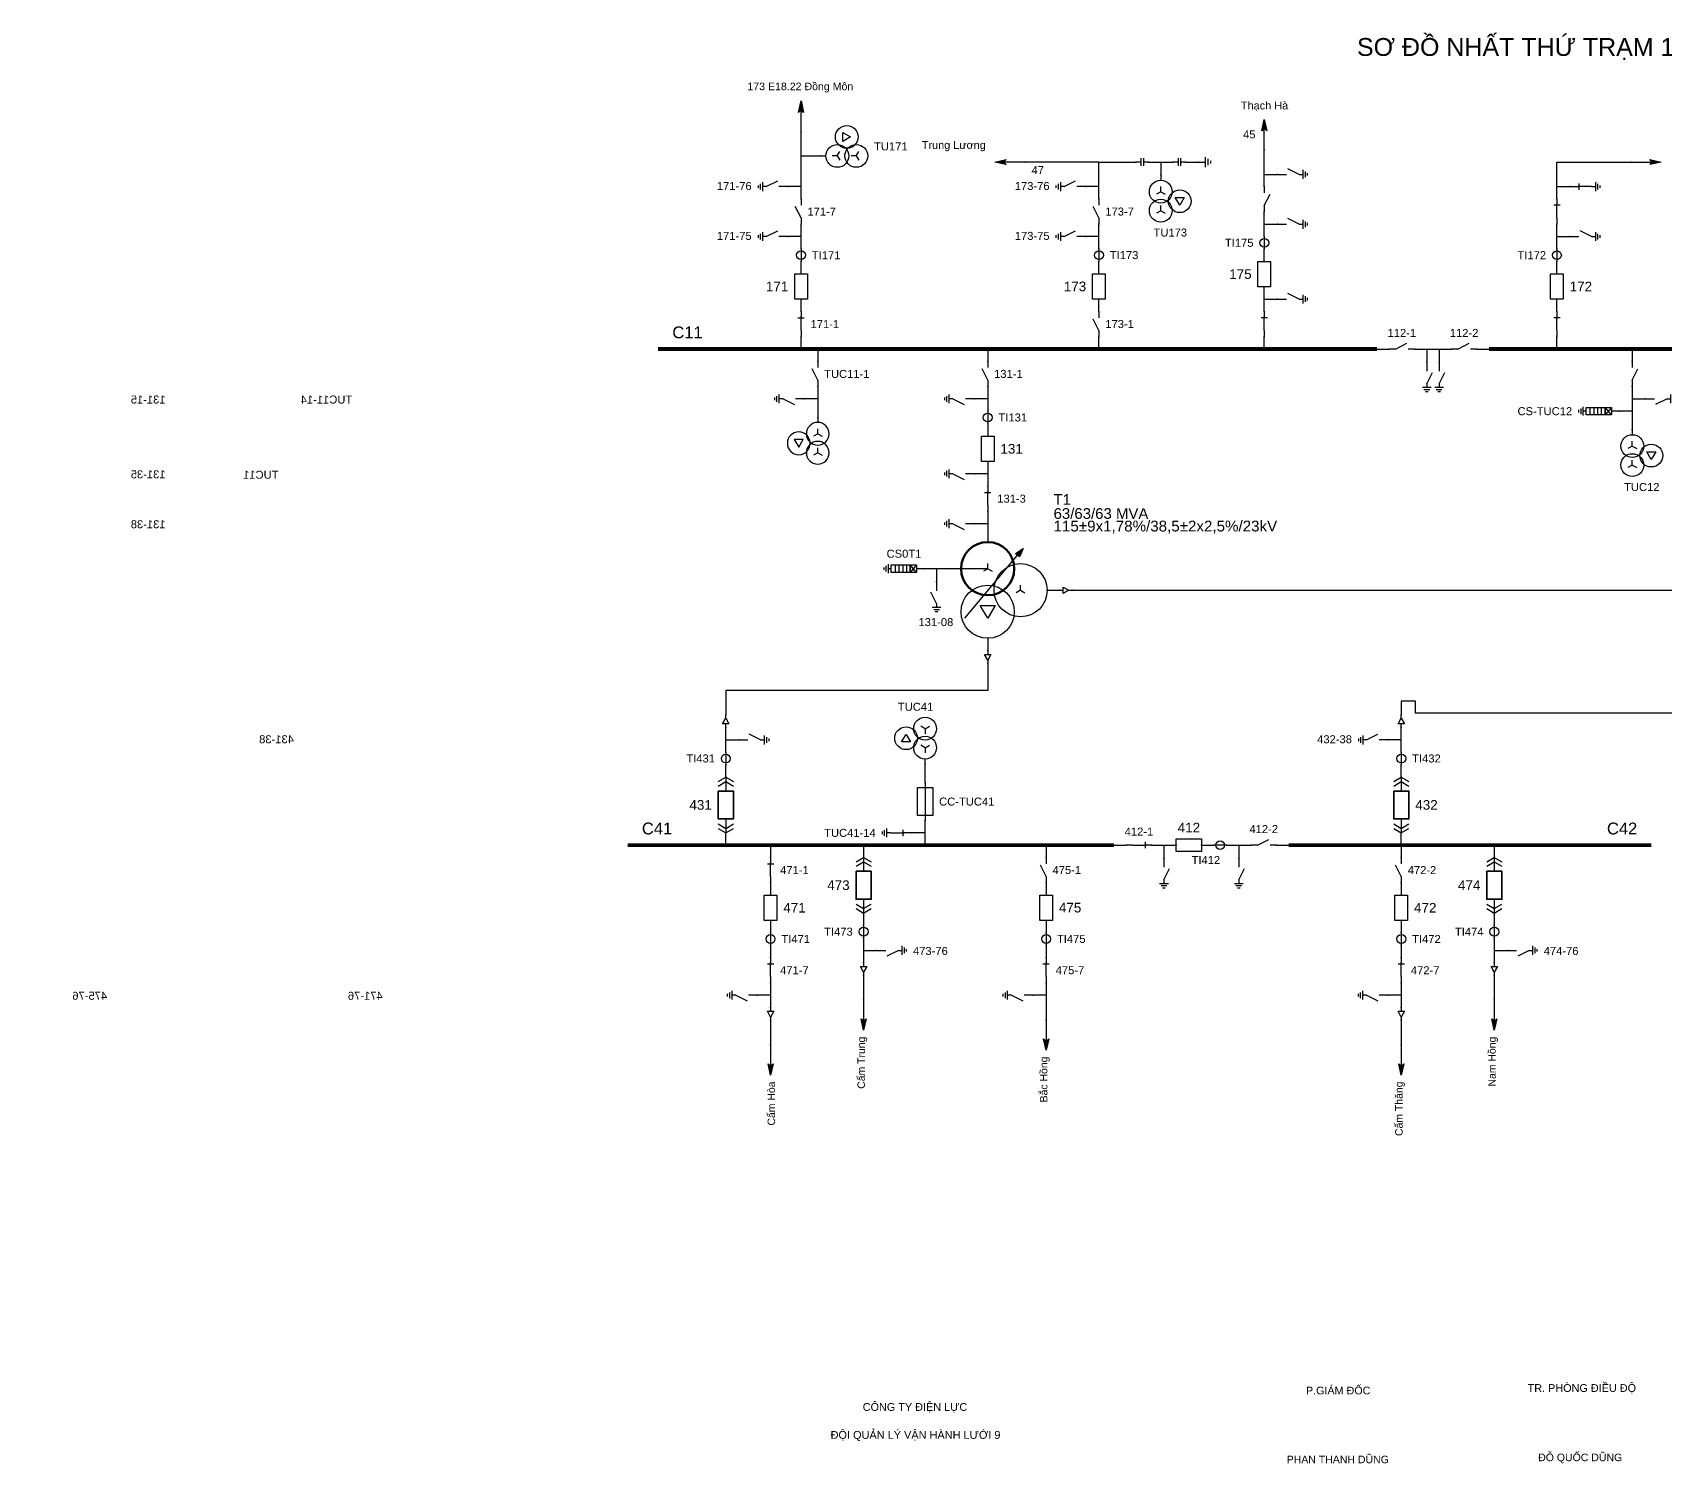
# Model space of a CAD drawing. Header units: millimetres. Extents: x -382 to 411, y 7 to 290.
# Drawn here: x -99.1 to 223.3, y 7.3 to 289.9 of the extents above; entities that cross this region are included whole.
import ezdxf

# ---------------------------------------------------------------- set-up
doc = ezdxf.new("R2010")
doc.units = ezdxf.units.MM
for name, color, linetype, lineweight in [('BUSBAR_110KV', 1, 'Continuous', 50), ('BUSBAR_22KV', 5, 'Continuous', 50), ('GROUND', 3, 'Continuous', 25), ('HV_110KV', 1, 'Continuous', 25), ('MV_22KV', 5, 'Continuous', 25), ('MV_35KV', 30, 'Continuous', 25)]:
    doc.layers.add(name, color=color, linetype=linetype, lineweight=lineweight)
doc.layers.add('SYM_PORTS', color=8, linetype='Continuous', plot=False)
doc.layers.add('TEXT', color=7, linetype='Continuous')
doc.styles.add('SLD_TEXT', font='arial.ttf')

# ---------------------------------------------------------------- blocks, each defined once
blk = doc.blocks.new('SYM_DISCONNECTOR_CLOSED')
at = {"lineweight": 25}
for points in [[(-0.625, 1.25), (0.625, 1.25)], [(0, 2.5), (0, 1.25)], [(0, -1.25), (0, 1.5)], [(0, -1.25), (0, -2.5)]]:
    blk.add_lwpolyline(points, dxfattribs=at)
at = {"layer": 'SYM_PORTS'}
for p in [(0, 2.5), (0, -2.5)]:
    blk.add_point(p, dxfattribs=at)
blk.add_attdef('DEVICE_CODE', (1.625, -0.5), '', height=2)
blk = doc.blocks.new('SYM_CIRCUIT_BREAKER')
at = {"lineweight": 25}
blk.add_lwpolyline([(-1.25, 2.5), (1.25, 2.5), (1.25, -2.5), (-1.25, -2.5)], close=True, dxfattribs=at)
at = {"layer": 'SYM_PORTS'}
for p in [(0, 2.5), (0, -2.5)]:
    blk.add_point(p, dxfattribs=at)
blk.add_attdef('DEVICE_CODE', (2.25, -0.5), '', height=2)
at = {"flags": 1}
blk.add_attdef('RATING', (2.25, -3.5), '', height=2, dxfattribs=at)
blk = doc.blocks.new('SYM_CURRENT_TRANSFORMER')
at = {"lineweight": 25}
blk.add_lwpolyline([(0, 1.25), (0, -1.25)], dxfattribs=at)
blk.add_circle((0, 0), 0.875, dxfattribs=at)
at = {"layer": 'SYM_PORTS'}
for p in [(0, 1.25), (0, -1.25)]:
    blk.add_point(p, dxfattribs=at)
blk.add_attdef('DEVICE_CODE', (1.875, -1.75), '', height=2)
at = {"flags": 1}
blk.add_attdef('RATIO', (1.875, -4.75), '', height=2, dxfattribs=at)
blk = doc.blocks.new('SYM_EARTHING_SWITCH_OPEN')
at = {"lineweight": 25}
for points in [[(0, -1.25), (-1.125, 1)], [(0, 3), (0, 1.25)], [(-0.875, -2), (0.875, -2)], [(-0.5625, -2.4375), (0.5625, -2.4375)], [(-0.25, -2.875), (0.25, -2.875)], [(0, -1.25), (0, -2)]]:
    blk.add_lwpolyline(points, dxfattribs=at)
at = {"layer": 'SYM_PORTS'}
blk.add_point((0, 3), dxfattribs=at)
blk.add_attdef('DEVICE_CODE', (1.875, 0), '', height=2)
blk = doc.blocks.new('SYM_DISCONNECTOR_OPEN')
at = {"lineweight": 25}
for points in [[(0, -1.25), (-1.125, 1)], [(0, 2.5), (0, 1.25)], [(0, -1.25), (0, -2.5)]]:
    blk.add_lwpolyline(points, dxfattribs=at)
at = {"layer": 'SYM_PORTS'}
for p in [(0, 2.5), (0, -2.5)]:
    blk.add_point(p, dxfattribs=at)
blk.add_attdef('DEVICE_CODE', (1, -0.5), '', height=2)
blk = doc.blocks.new('SYM_VOLTAGE_TRANSFORMER')
at = {"lineweight": 25}
for points in [[(0, 4.625), (0, 3.625)], [(0, 1.375), (-0.8625, 0.875)], [(0, 1.375), (0, 2.375)], [(0, 1.375), (0.8625, 0.875)], [(0, -2.375), (-0.8625, -2.875)], [(0, -2.375), (0, -1.375)], [(0, -2.375), (0.8625, -2.875)]]:
    blk.add_lwpolyline(points, dxfattribs=at)
blk.add_lwpolyline([(2.875, 0.25), (4.625, 0.25), (3.75, -1.25)], close=True, dxfattribs=at)
for centre in [(0, 1.375), (3.75, -0.5), (0, -2.375)]:
    blk.add_circle(centre, 2.25, dxfattribs=at)
at = {"layer": 'SYM_PORTS'}
blk.add_point((0, 4.625), dxfattribs=at)
blk.add_attdef('DEVICE_CODE', (7, 1.625), '', height=2)
at = {"flags": 1}
blk.add_attdef('RATIO', (7, -1.375), '', height=2, dxfattribs=at)
blk = doc.blocks.new('SYM_LINE_FEEDER_ARROW')
blk.add_hatch(color=7).paths.add_polyline_path([(0, -3), (-0.5, -0.75), (0, -1.25), (0.5, -0.75)])
at = {"lineweight": 25}
blk.add_lwpolyline([(0, 3), (0, -1.25)], dxfattribs=at)
blk.add_lwpolyline([(0, -3), (-0.5, -0.75), (0, -1.25), (0.5, -0.75)], close=True, dxfattribs=at)
at = {"layer": 'SYM_PORTS'}
blk.add_point((0, 3), dxfattribs=at)
blk.add_attdef('LINE_NAME', (1.5, 0), '', height=2)
blk = doc.blocks.new('SYM_COUPLING_CAPACITOR')
at = {"lineweight": 25}
for points in [[(-0.75, 0.25), (0.75, 0.25)], [(0, 1.25), (0, 0.25)], [(-0.75, -0.25), (0.75, -0.25)], [(0, -0.25), (0, -1.25)]]:
    blk.add_lwpolyline(points, dxfattribs=at)
at = {"layer": 'SYM_PORTS'}
for p in [(0, 1.25), (0, -1.25)]:
    blk.add_point(p, dxfattribs=at)
blk.add_attdef('DEVICE_CODE', (1.75, -1.75), '', height=2)
blk = doc.blocks.new('SYM_GROUND_SYMBOL')
at = {"lineweight": 25}
for points in [[(0, 1.25), (0, -0.25)], [(-1, -0.25), (1, -0.25)], [(-0.625, -0.75), (0.625, -0.75)], [(-0.25, -1.25), (0.25, -1.25)]]:
    blk.add_lwpolyline(points, dxfattribs=at)
at = {"layer": 'SYM_PORTS'}
blk.add_point((0, 1.25), dxfattribs=at)
blk = doc.blocks.new('SYM_TRANSFORMER_3W')
blk.add_hatch(color=7).paths.add_polyline_path([(3.75, 8.25), (3.0125, 6.575), (2.2375, 7.225)])
at = {"lineweight": 25}
for points in [[(-7.75, -5.5), (3.0125, 7.35)], [(-3.25, 4.25), (-8.5, 4.25)], [(-3.25, 4.25), (-4.1125, 3.75)], [(-3.25, 4.25), (-3.25, 5.25)], [(-3.25, 4.25), (-2.3875, 3.75)], [(3.25, 0), (2.3875, -0.5)], [(3.25, 0), (3.25, 1)], [(3.25, 0), (4.1125, -0.5)]]:
    blk.add_lwpolyline(points, dxfattribs=at)
for points in [[(3.75, 8.25), (3.0125, 6.575), (2.2375, 7.225)], [(-4.75, -3), (-1.75, -3), (-3.25, -5.5)]]:
    blk.add_lwpolyline(points, close=True, dxfattribs=at)
at = {"lineweight": 50}
blk.add_circle((-3.25, 4.25), 5.25, dxfattribs=at)
at = {"lineweight": 25}
for centre in [(3.25, 0), (-3.25, -4.25)]:
    blk.add_circle(centre, 5.25, dxfattribs=at)
at = {"layer": 'SYM_PORTS'}
for p in [(-3.25, 9.5), (-8.5, 4.25), (8.5, 0), (-3.25, -9.5)]:
    blk.add_point(p, dxfattribs=at)
blk.add_attdef('DEVICE_CODE', (9.5, 6.5), '', height=2)
at = {"flags": 1}
for tag, p in [('POWER', (9.5, 3.5)), ('VOLTAGE_RATIO', (9.5, 0.5))]:
    blk.add_attdef(tag, p, '', height=2, dxfattribs=at)
blk = doc.blocks.new('SYM_CABLE_TERMINATION')
at = {"lineweight": 25}
blk.add_lwpolyline([(-0.625, 0.5), (0.625, 0.5), (0, -0.625)], close=True, dxfattribs=at)
for points in [[(0, 1.25), (0, 0.5)], [(0, -0.625), (0, -1.25)]]:
    blk.add_lwpolyline(points, dxfattribs=at)
at = {"layer": 'SYM_PORTS'}
for p in [(0, 1.25), (0, -1.25)]:
    blk.add_point(p, dxfattribs=at)
blk = doc.blocks.new('SYM_SURGE_ARRESTER')
at = {"lineweight": 25}
for points in [[(0, 4), (0, 2.5)], [(-0.75, 2.5), (0.75, 1.25)], [(0.75, 2.5), (-0.75, 1.25)], [(-0.75, 0.5), (0.75, 0.5)], [(-0.875, -3.125), (0.875, -3.125)], [(-0.75, -0.25), (0.75, -0.25)], [(-0.75, -1), (0.75, -1)], [(-0.75, -1.75), (0.75, -1.75)], [(0, -2.5), (0, -3.125)], [(-0.5625, -3.5625), (0.5625, -3.5625)], [(-0.25, -4), (0.25, -4)]]:
    blk.add_lwpolyline(points, dxfattribs=at)
for points in [[(-0.75, 2.5), (0.75, 2.5), (0.75, 1.25), (-0.75, 1.25)], [(-0.75, 1.25), (0.75, 1.25), (0.75, -2.5), (-0.75, -2.5)]]:
    blk.add_lwpolyline(points, close=True, dxfattribs=at)
at = {"layer": 'SYM_PORTS'}
blk.add_point((0, 4), dxfattribs=at)
blk.add_attdef('DEVICE_CODE', (1.875, 1), '', height=2)
blk = doc.blocks.new('SYM_EARTHING_SWITCH_CLOSED')
at = {"lineweight": 25}
for points in [[(-0.625, 1.25), (0.625, 1.25)], [(0, 3), (0, 1.25)], [(0, -1.25), (0, 1.5)], [(-0.875, -2), (0.875, -2)], [(-0.5625, -2.4375), (0.5625, -2.4375)], [(-0.25, -2.875), (0.25, -2.875)], [(0, -1.25), (0, -2)]]:
    blk.add_lwpolyline(points, dxfattribs=at)
at = {"layer": 'SYM_PORTS'}
blk.add_point((0, 3), dxfattribs=at)
blk.add_attdef('DEVICE_CODE', (1.875, 0), '', height=2)
blk = doc.blocks.new('SYM_DRAWOUT_BREAKER')
at = {"lineweight": 25}
for points in [[(-1.5, 4.625), (0, 5.5), (1.5, 4.625)], [(-1.5, 3.75), (0, 4.625), (1.5, 3.75)], [(0, 5.5), (0, 2.75)], [(0, -2.75), (0, -5.5)], [(-1.5, -3.75), (0, -4.625), (1.5, -3.75)], [(-1.5, -4.625), (0, -5.5), (1.5, -4.625)]]:
    blk.add_lwpolyline(points, dxfattribs=at)
at = {"lineweight": 35}
blk.add_lwpolyline([(-1.5, 2.75), (1.5, 2.75), (1.5, -2.75), (-1.5, -2.75)], close=True, dxfattribs=at)
at = {"layer": 'SYM_PORTS'}
for p in [(0, 5.5), (0, -5.5)]:
    blk.add_point(p, dxfattribs=at)
blk.add_attdef('DEVICE_CODE', (2.5, 2.5), '', height=2)
at = {"flags": 1}
blk.add_attdef('RATING', (2.5, -0.5), '', height=2, dxfattribs=at)
blk = doc.blocks.new('SYM_FUSE_DISCONNECTOR')
at = {"lineweight": 25}
blk.add_lwpolyline([(0, 3.75), (0, -3.75)], dxfattribs=at)
blk.add_lwpolyline([(-1.5, 2.75), (1.5, 2.75), (1.5, -2.75), (-1.5, -2.75)], close=True, dxfattribs=at)
at = {"layer": 'SYM_PORTS'}
for p in [(0, 3.75), (0, -3.75)]:
    blk.add_point(p, dxfattribs=at)
blk.add_attdef('DEVICE_CODE', (2.5, 0.75), '', height=2)
at = {"flags": 1}
blk.add_attdef('RATING', (2.5, -2.25), '', height=2, dxfattribs=at)

msp = doc.modelspace()

# ---------------------------------------------------------------- linework, layer by layer
at = {"layer": 'BUSBAR_110KV', "const_width": 0.779}
for points in [[(24.41, 227.42), (166.38, 227.42)], [(188.52, 227.42), (347.19, 227.42)]]:
    msp.add_lwpolyline(points, dxfattribs=at)
at = {"layer": 'BUSBAR_22KV', "const_width": 0.779}
for points in [[(18.39, 129.42), (114.44, 129.42)], [(148.95, 129.42), (220.6, 129.42)]]:
    msp.add_lwpolyline(points, dxfattribs=at)
at = {"layer": 'GROUND'}
msp.add_lwpolyline([(128.61, 264.35), (131.04, 264.35)], dxfattribs=at)
at = {"layer": 'HV_110KV'}
for points in [[(52.63, 265.57), (52.63, 270.42)], [(52.63, 259.5), (52.63, 265.57)], [(52.63, 265.57), (56.54, 265.57)], [(144.13, 261.92), (144.13, 266.78)], [(111.47, 264.35), (96.9, 264.35)], [(111.47, 259.5), (111.47, 264.35)], [(111.47, 264.35), (118.76, 264.35)], [(121.26, 264.35), (123.68, 264.35)], [(123.68, 264.35), (123.68, 261.74)], [(123.68, 264.35), (126.11, 264.35)], [(144.13, 259.5), (144.13, 261.92)], [(144.13, 261.92), (146.75, 261.92)], [(201.92, 259.5), (201.92, 264.35), (216.49, 264.35)], [(52.63, 259.5), (50.02, 259.5)], [(52.63, 257.07), (52.63, 259.5)], [(111.47, 259.5), (108.86, 259.5)], [(111.47, 257.07), (111.47, 259.5)], [(201.92, 257.07), (201.92, 259.5)], [(201.92, 259.5), (204.53, 259.5)], [(52.63, 249.64), (52.63, 252.07)], [(111.47, 249.64), (111.47, 252.07)], [(144.13, 252.07), (144.13, 254.5)], [(144.13, 249.64), (144.13, 252.07)], [(144.13, 252.07), (146.75, 252.07)], [(201.92, 249.64), (201.92, 252.07)], [(52.63, 249.64), (50.02, 249.64)], [(52.63, 247.21), (52.63, 249.64)], [(111.47, 249.64), (108.86, 249.64)], [(111.47, 247.21), (111.47, 249.64)], [(201.92, 247.21), (201.92, 249.64)], [(201.92, 249.64), (204.53, 249.64)], [(144.13, 244.71), (144.13, 247.14)], [(52.63, 242.28), (52.63, 244.71)], [(111.47, 242.28), (111.47, 244.71)], [(201.92, 242.28), (201.92, 244.71)], [(144.13, 237.28), (144.13, 239.71)], [(52.63, 234.85), (52.63, 237.28)], [(111.47, 234.85), (111.47, 237.28)], [(144.13, 234.85), (144.13, 237.28)], [(144.13, 237.28), (146.75, 237.28)], [(201.92, 234.85), (201.92, 237.28)], [(52.63, 227.42), (52.63, 229.85)], [(111.47, 227.42), (111.47, 229.85)], [(144.13, 227.42), (144.13, 229.85)], [(201.92, 227.42), (201.92, 229.85)], [(55.93, 227.42), (55.93, 225)], [(89.5, 227.42), (89.5, 225)], [(166.38, 227.42), (168.8, 227.42)], [(173.8, 227.42), (176.23, 227.42)], [(176.23, 227.42), (176.23, 224.81)], [(176.23, 227.42), (178.66, 227.42)], [(178.66, 227.42), (178.66, 224.81)], [(178.66, 227.42), (181.09, 227.42)], [(186.09, 227.42), (188.52, 227.42)], [(216.81, 227.42), (216.81, 225)], [(55.93, 220), (55.93, 217.57)], [(89.5, 220), (89.5, 217.57)], [(216.81, 220), (216.81, 217.57)], [(55.93, 217.57), (53.32, 217.57)], [(55.93, 217.57), (55.93, 213.92)], [(89.5, 217.57), (86.88, 217.57)], [(89.5, 217.57), (89.5, 215.14)], [(216.81, 217.57), (219.42, 217.57)], [(216.81, 217.57), (216.81, 215.14)], [(216.81, 215.14), (214.19, 215.14)], [(216.81, 215.14), (216.81, 211.5)], [(89.5, 212.64), (89.5, 210.21)], [(89.5, 205.21), (89.5, 202.78)], [(89.5, 202.78), (86.88, 202.78)], [(89.5, 202.78), (89.5, 200.35)], [(89.5, 195.35), (89.5, 192.92)], [(89.5, 192.92), (86.88, 192.92)], [(89.5, 192.92), (89.5, 189.28)], [(79.39, 184.03), (76.96, 184.03)], [(84.25, 184.03), (79.39, 184.03)], [(79.39, 184.03), (79.39, 181.42)]]:
    msp.add_lwpolyline(points, dxfattribs=at)
at = {"layer": 'MV_22KV'}
for points in [[(89.5, 170.28), (89.5, 167.85)], [(89.5, 165.35), (89.5, 162.65), (89.5, 159.96), (37.77, 159.96), (37.77, 155.14)], [(260.08, 159.28), (260.08, 156.58), (260.08, 155.46), (174, 155.46), (174, 157.84), (171.19, 157.84), (171.19, 155.14)], [(37.77, 150.21), (37.77, 152.64)], [(171.19, 150.21), (171.19, 152.64)], [(37.77, 147.78), (37.77, 150.21)], [(37.77, 150.21), (40.38, 150.21)], [(171.19, 150.21), (168.58, 150.21)], [(171.19, 147.78), (171.19, 150.21)], [(37.77, 142.85), (37.77, 145.28)], [(77.13, 141.78), (77.13, 145.42)], [(171.19, 142.85), (171.19, 145.28)], [(77.13, 131.85), (77.13, 134.28)], [(37.77, 129.42), (37.77, 131.85)], [(46.61, 129.42), (46.61, 127)], [(64.99, 129.42), (64.99, 127)], [(77.13, 131.85), (74.52, 131.85)], [(77.13, 129.42), (77.13, 131.85)], [(101.04, 129.42), (101.04, 127)], [(114.44, 129.42), (116.87, 129.42)], [(121.87, 129.42), (124.3, 129.42)], [(124.3, 129.42), (124.3, 126.81)], [(124.3, 129.42), (126.73, 129.42)], [(131.73, 129.42), (134.16, 129.42)], [(136.66, 129.42), (139.09, 129.42)], [(139.09, 129.42), (139.09, 126.81)], [(139.09, 129.42), (141.52, 129.42)], [(146.52, 129.42), (148.95, 129.42)], [(171.19, 129.42), (171.19, 131.85)], [(171.19, 129.42), (171.19, 127)], [(189.56, 129.42), (189.56, 127)], [(46.61, 122), (46.61, 119.57)], [(101.04, 122), (101.04, 119.57)], [(171.19, 122), (171.19, 119.57)], [(46.61, 114.57), (46.61, 112.14)], [(64.99, 116), (64.99, 113.57)], [(101.04, 114.57), (101.04, 112.14)], [(171.19, 114.57), (171.19, 112.14)], [(189.56, 116), (189.56, 113.57)], [(46.61, 109.64), (46.61, 107.21)], [(64.99, 111.07), (64.99, 108.64)], [(101.04, 109.64), (101.04, 107.21)], [(171.19, 109.64), (171.19, 107.21)], [(189.56, 111.07), (189.56, 108.64)], [(64.99, 108.64), (67.6, 108.64)], [(64.99, 108.64), (64.99, 106.21)], [(189.56, 108.64), (192.17, 108.64)], [(189.56, 108.64), (189.56, 106.21)], [(64.99, 103.71), (64.99, 98.85)], [(189.56, 103.71), (189.56, 98.85)], [(46.61, 102.21), (46.61, 99.78)], [(101.04, 102.21), (101.04, 99.78)], [(171.19, 102.21), (171.19, 99.78)], [(46.61, 99.78), (44, 99.78)], [(46.61, 99.78), (46.61, 97.35)], [(101.04, 99.78), (98.43, 99.78)], [(101.04, 99.78), (101.04, 94.92)], [(171.19, 99.78), (168.58, 99.78)], [(171.19, 99.78), (171.19, 97.35)], [(46.61, 94.85), (46.61, 90)], [(171.19, 94.85), (171.19, 90)]]:
    msp.add_lwpolyline(points, dxfattribs=at)
at = {"layer": 'MV_35KV'}
for points in [[(106.17, 179.78), (108.87, 179.78), (237, 179.78), (237, 156.96), (322.5, 156.96), (322.5, 209.59), (329.45, 209.59), (332.15, 209.59)], [(101.25, 179.78), (103.67, 179.78)]]:
    msp.add_lwpolyline(points, dxfattribs=at)

# ---------------------------------------------------------------- block references
at = {"layer": 'GROUND'}
for name, p, rotation in [('SYM_COUPLING_CAPACITOR', (127.36, 264.35), 270), ('SYM_GROUND_SYMBOL', (132.29, 264.35), 90)]:
    msp.add_blockref(name, p, dxfattribs=dict(at, rotation=rotation))
at = {"layer": 'HV_110KV'}
for name, p, rotation in [('SYM_LINE_FEEDER_ARROW', (52.63, 273.42), 180), ('SYM_LINE_FEEDER_ARROW', (144.13, 269.78), 180), ('SYM_LINE_FEEDER_ARROW', (93.9, 264.35), 270), ('SYM_COUPLING_CAPACITOR', (120.01, 264.35), 270), ('SYM_LINE_FEEDER_ARROW', (219.49, 264.35), 90)]:
    msp.add_blockref(name, p, dxfattribs=dict(at, rotation=rotation))
ref = msp.add_blockref('SYM_VOLTAGE_TRANSFORMER', (61.17, 265.57), dxfattribs=dict(at, rotation=90))
ref.add_attrib('DEVICE_CODE', 'TU171', (67.06, 266.66), dxfattribs={"layer": 'TEXT', "height": 1.58, "style": 'SLD_TEXT'})
ref = msp.add_blockref('SYM_EARTHING_SWITCH_OPEN', (149.75, 261.92), dxfattribs=dict(at, xscale=-1, rotation=90))
ref.add_attrib('DEVICE_CODE', '175-76', (153.89, 261.27), dxfattribs={"layer": 'TEXT', "extrusion": (0, 0, -1), "height": 1.58, "style": 'SLD_TEXT'})
ref = msp.add_blockref('SYM_VOLTAGE_TRANSFORMER', (123.68, 257.12), dxfattribs=at)
ref.add_attrib('DEVICE_CODE', 'TU173', (122.25, 249.64), dxfattribs={"layer": 'TEXT', "height": 1.58, "style": 'SLD_TEXT'})
ref = msp.add_blockref('SYM_EARTHING_SWITCH_CLOSED', (207.53, 259.5), dxfattribs=dict(at, xscale=-1, rotation=90))
ref.add_attrib('DEVICE_CODE', '172-76', (211.67, 258.72), dxfattribs={"layer": 'TEXT', "extrusion": (0, 0, -1), "height": 1.58, "style": 'SLD_TEXT'})
ref = msp.add_blockref('SYM_DISCONNECTOR_OPEN', (144.13, 257), dxfattribs=dict(at, xscale=-1))
ref.add_attrib('DEVICE_CODE', '175-7', (137.23, 256.22), dxfattribs={"layer": 'TEXT', "extrusion": (0, 0, -1), "height": 1.58, "style": 'SLD_TEXT'})
ref = msp.add_blockref('SYM_EARTHING_SWITCH_OPEN', (47.02, 259.5), dxfattribs=dict(at, rotation=270))
ref.add_attrib('DEVICE_CODE', '171-76', (36.01, 258.84), dxfattribs={"layer": 'TEXT', "height": 1.58, "style": 'SLD_TEXT'})
ref = msp.add_blockref('SYM_EARTHING_SWITCH_OPEN', (105.86, 259.5), dxfattribs=dict(at, rotation=270))
ref.add_attrib('DEVICE_CODE', '173-76', (94.85, 258.84), dxfattribs={"layer": 'TEXT', "height": 1.58, "style": 'SLD_TEXT'})
ref = msp.add_blockref('SYM_DISCONNECTOR_CLOSED', (201.92, 254.57), dxfattribs=dict(at, xscale=-1))
ref.add_attrib('DEVICE_CODE', '172-7', (194.39, 253.77), dxfattribs={"layer": 'TEXT', "extrusion": (0, 0, -1), "height": 1.58, "style": 'SLD_TEXT'})
ref = msp.add_blockref('SYM_DISCONNECTOR_OPEN', (52.63, 254.57), dxfattribs=at)
ref.add_attrib('DEVICE_CODE', '171-7', (53.89, 253.77), dxfattribs={"layer": 'TEXT', "height": 1.58, "style": 'SLD_TEXT'})
ref = msp.add_blockref('SYM_DISCONNECTOR_OPEN', (111.47, 254.57), dxfattribs=at)
ref.add_attrib('DEVICE_CODE', '173-7', (112.73, 253.79), dxfattribs={"layer": 'TEXT', "height": 1.58, "style": 'SLD_TEXT'})
ref = msp.add_blockref('SYM_EARTHING_SWITCH_OPEN', (149.75, 252.07), dxfattribs=dict(at, xscale=-1, rotation=90))
ref.add_attrib('DEVICE_CODE', '175-75', (153.89, 251.41), dxfattribs={"layer": 'TEXT', "extrusion": (0, 0, -1), "height": 1.58, "style": 'SLD_TEXT'})
ref = msp.add_blockref('SYM_EARTHING_SWITCH_OPEN', (207.53, 249.64), dxfattribs=dict(at, xscale=-1, rotation=90))
ref.add_attrib('DEVICE_CODE', '172-75', (211.67, 248.98), dxfattribs={"layer": 'TEXT', "extrusion": (0, 0, -1), "height": 1.58, "style": 'SLD_TEXT'})
ref = msp.add_blockref('SYM_EARTHING_SWITCH_OPEN', (47.02, 249.64), dxfattribs=dict(at, rotation=270))
ref.add_attrib('DEVICE_CODE', '171-75', (36.01, 248.98), dxfattribs={"layer": 'TEXT', "height": 1.58, "style": 'SLD_TEXT'})
ref = msp.add_blockref('SYM_EARTHING_SWITCH_OPEN', (105.86, 249.64), dxfattribs=dict(at, rotation=270))
ref.add_attrib('DEVICE_CODE', '173-75', (94.85, 248.98), dxfattribs={"layer": 'TEXT', "height": 1.58, "style": 'SLD_TEXT'})
ref = msp.add_blockref('SYM_CURRENT_TRANSFORMER', (144.13, 248.39), dxfattribs=at)
ref.add_attrib('DEVICE_CODE', 'TI175', (136.35, 247.61), dxfattribs={"layer": 'TEXT', "height": 1.58, "style": 'SLD_TEXT'})
ref = msp.add_blockref('SYM_CURRENT_TRANSFORMER', (52.63, 245.96), dxfattribs=at)
ref.add_attrib('DEVICE_CODE', 'TI171', (54.77, 245.17), dxfattribs={"layer": 'TEXT', "height": 1.58, "style": 'SLD_TEXT'})
ref = msp.add_blockref('SYM_CURRENT_TRANSFORMER', (111.47, 245.96), dxfattribs=at)
ref.add_attrib('DEVICE_CODE', 'TI173', (113.61, 245.18), dxfattribs={"layer": 'TEXT', "height": 1.58, "style": 'SLD_TEXT'})
ref = msp.add_blockref('SYM_CURRENT_TRANSFORMER', (201.92, 245.96), dxfattribs=at)
ref.add_attrib('DEVICE_CODE', 'TI172', (194.14, 245.17), dxfattribs={"layer": 'TEXT', "height": 1.58, "style": 'SLD_TEXT'})
ref = msp.add_blockref('SYM_CIRCUIT_BREAKER', (52.63, 239.78), dxfattribs=at)
ref.add_attrib('DEVICE_CODE', '171', (45.69, 238.83), dxfattribs={"layer": 'TEXT', "height": 1.9, "style": 'SLD_TEXT'})
ref = msp.add_blockref('SYM_CIRCUIT_BREAKER', (111.47, 239.78), dxfattribs=at)
ref.add_attrib('DEVICE_CODE', '173', (104.53, 238.84), dxfattribs={"layer": 'TEXT', "height": 1.901, "style": 'SLD_TEXT'})
ref = msp.add_blockref('SYM_CIRCUIT_BREAKER', (144.13, 242.21), dxfattribs=at)
ref.add_attrib('DEVICE_CODE', '175', (137.2, 241.27), dxfattribs={"layer": 'TEXT', "height": 1.901, "style": 'SLD_TEXT'})
ref = msp.add_blockref('SYM_CIRCUIT_BREAKER', (201.92, 239.78), dxfattribs=at)
ref.add_attrib('DEVICE_CODE', '172', (204.44, 238.83), dxfattribs={"layer": 'TEXT', "height": 1.9, "style": 'SLD_TEXT'})
ref = msp.add_blockref('SYM_EARTHING_SWITCH_OPEN', (149.75, 237.28), dxfattribs=dict(at, xscale=-1, rotation=90))
ref.add_attrib('DEVICE_CODE', '175-15', (153.89, 236.63), dxfattribs={"layer": 'TEXT', "extrusion": (0, 0, -1), "height": 1.58, "style": 'SLD_TEXT'})
ref = msp.add_blockref('SYM_DISCONNECTOR_CLOSED', (201.92, 232.35), dxfattribs=dict(at, xscale=-1))
ref.add_attrib('DEVICE_CODE', '172-2', (194.39, 231.56), dxfattribs={"layer": 'TEXT', "extrusion": (0, 0, -1), "height": 1.58, "style": 'SLD_TEXT'})
ref = msp.add_blockref('SYM_DISCONNECTOR_CLOSED', (144.13, 232.35), dxfattribs=dict(at, xscale=-1))
ref.add_attrib('DEVICE_CODE', '175-1', (136.6, 231.57), dxfattribs={"layer": 'TEXT', "extrusion": (0, 0, -1), "height": 1.58, "style": 'SLD_TEXT'})
ref = msp.add_blockref('SYM_DISCONNECTOR_CLOSED', (52.63, 232.35), dxfattribs=at)
ref.add_attrib('DEVICE_CODE', '171-1', (54.52, 231.56), dxfattribs={"layer": 'TEXT', "height": 1.58, "style": 'SLD_TEXT'})
ref = msp.add_blockref('SYM_DISCONNECTOR_OPEN', (111.47, 232.35), dxfattribs=at)
ref.add_attrib('DEVICE_CODE', '173-1', (112.73, 231.57), dxfattribs={"layer": 'TEXT', "height": 1.58, "style": 'SLD_TEXT'})
ref = msp.add_blockref('SYM_DISCONNECTOR_OPEN', (171.3, 227.42), dxfattribs=dict(at, rotation=270))
ref.add_attrib('DEVICE_CODE', '112-1', (168.48, 229.81), dxfattribs={"layer": 'TEXT', "height": 1.58, "style": 'SLD_TEXT'})
ref = msp.add_blockref('SYM_DISCONNECTOR_OPEN', (183.59, 227.42), dxfattribs=dict(at, rotation=270))
ref.add_attrib('DEVICE_CODE', '112-2', (180.77, 229.81), dxfattribs={"layer": 'TEXT', "height": 1.58, "style": 'SLD_TEXT'})
ref = msp.add_blockref('SYM_DISCONNECTOR_OPEN', (216.81, 222.5), dxfattribs=dict(at, xscale=-1))
ref.add_attrib('DEVICE_CODE', 'TUC12-2', (206.59, 221.71), dxfattribs={"layer": 'TEXT', "extrusion": (0, 0, -1), "height": 1.58, "style": 'SLD_TEXT'})
ref = msp.add_blockref('SYM_EARTHING_SWITCH_OPEN', (178.66, 221.81), dxfattribs=dict(at, xscale=-1))
ref.add_attrib('DEVICE_CODE', '112-25', (182.22, 216.09), dxfattribs={"layer": 'TEXT', "extrusion": (0, 0, -1), "height": 1.58, "style": 'SLD_TEXT'})
ref = msp.add_blockref('SYM_EARTHING_SWITCH_OPEN', (176.23, 221.81), dxfattribs=dict(at, xscale=-1))
ref.add_attrib('DEVICE_CODE', '112-15', (172.92, 216.09), dxfattribs={"layer": 'TEXT', "extrusion": (0, 0, -1), "height": 1.58, "style": 'SLD_TEXT'})
ref = msp.add_blockref('SYM_DISCONNECTOR_OPEN', (55.93, 222.5), dxfattribs=at)
ref.add_attrib('DEVICE_CODE', 'TUC11-1', (57.2, 221.71), dxfattribs={"layer": 'TEXT', "height": 1.58, "style": 'SLD_TEXT'})
ref = msp.add_blockref('SYM_DISCONNECTOR_OPEN', (89.5, 222.5), dxfattribs=at)
ref.add_attrib('DEVICE_CODE', '131-1', (90.76, 221.72), dxfattribs={"layer": 'TEXT', "height": 1.58, "style": 'SLD_TEXT'})
ref = msp.add_blockref('SYM_EARTHING_SWITCH_CLOSED', (254.47, 217.57), dxfattribs=dict(at, xscale=-1, rotation=270))
ref.add_attrib('DEVICE_CODE', '132-25', (243.46, 216.79), dxfattribs={"layer": 'TEXT', "extrusion": (0, 0, -1), "height": 1.58, "style": 'SLD_TEXT'})
ref = msp.add_blockref('SYM_EARTHING_SWITCH_OPEN', (83.88, 217.57), dxfattribs=dict(at, xscale=-1, rotation=270))
ref.add_attrib('DEVICE_CODE', '131-15', (72.87, 216.66), dxfattribs={"layer": 'TEXT', "extrusion": (0, 0, -1), "height": 1.58, "style": 'SLD_TEXT'})
ref = msp.add_blockref('SYM_EARTHING_SWITCH_OPEN', (50.32, 217.57), dxfattribs=dict(at, xscale=-1, rotation=270))
ref.add_attrib('DEVICE_CODE', 'TUC11-14', (36.01, 216.65), dxfattribs={"layer": 'TEXT', "extrusion": (0, 0, -1), "height": 1.58, "style": 'SLD_TEXT'})
ref = msp.add_blockref('SYM_EARTHING_SWITCH_OPEN', (222.42, 217.57), dxfattribs=dict(at, rotation=90))
ref.add_attrib('DEVICE_CODE', 'TUC12-24', (226.56, 216.65), dxfattribs={"layer": 'TEXT', "height": 1.58, "style": 'SLD_TEXT'})
ref = msp.add_blockref('SYM_VOLTAGE_TRANSFORMER', (55.93, 209.3), dxfattribs=dict(at, xscale=-1))
ref.add_attrib('DEVICE_CODE', 'TUC11', (50.57, 201.8), dxfattribs={"layer": 'TEXT', "extrusion": (0, 0, -1), "height": 1.58, "style": 'SLD_TEXT'})
ref = msp.add_blockref('SYM_CURRENT_TRANSFORMER', (89.5, 213.89), dxfattribs=at)
ref.add_attrib('DEVICE_CODE', 'TI131', (91.64, 213.11), dxfattribs={"layer": 'TEXT', "height": 1.58, "style": 'SLD_TEXT'})
ref = msp.add_blockref('SYM_SURGE_ARRESTER', (210.19, 215.14), dxfattribs=dict(at, rotation=270))
ref.add_attrib('DEVICE_CODE', 'CS-TUC12', (194.14, 214.35), dxfattribs={"layer": 'TEXT', "height": 1.58, "style": 'SLD_TEXT'})
ref = msp.add_blockref('SYM_CIRCUIT_BREAKER', (89.5, 207.71), dxfattribs=at)
ref.add_attrib('DEVICE_CODE', '131', (92.01, 206.77), dxfattribs={"layer": 'TEXT', "height": 1.901, "style": 'SLD_TEXT'})
ref = msp.add_blockref('SYM_VOLTAGE_TRANSFORMER', (216.81, 206.87), dxfattribs=at)
ref.add_attrib('DEVICE_CODE', 'TUC12', (215.19, 199.37), dxfattribs={"layer": 'TEXT', "height": 1.58, "style": 'SLD_TEXT'})
ref = msp.add_blockref('SYM_EARTHING_SWITCH_OPEN', (254.47, 202.78), dxfattribs=dict(at, xscale=-1, rotation=270))
ref.add_attrib('DEVICE_CODE', '132-35', (243.46, 201.88), dxfattribs={"layer": 'TEXT', "extrusion": (0, 0, -1), "height": 1.58, "style": 'SLD_TEXT'})
ref = msp.add_blockref('SYM_EARTHING_SWITCH_OPEN', (83.88, 202.78), dxfattribs=dict(at, xscale=-1, rotation=270))
ref.add_attrib('DEVICE_CODE', '131-35', (72.87, 201.88), dxfattribs={"layer": 'TEXT', "extrusion": (0, 0, -1), "height": 1.58, "style": 'SLD_TEXT'})
ref = msp.add_blockref('SYM_DISCONNECTOR_CLOSED', (89.5, 197.85), dxfattribs=at)
ref.add_attrib('DEVICE_CODE', '131-3', (91.39, 197.07), dxfattribs={"layer": 'TEXT', "height": 1.58, "style": 'SLD_TEXT'})
ref = msp.add_blockref('SYM_TRANSFORMER_3W', (92.75, 179.78), dxfattribs=at)
ref.add_attrib('DEVICE_CODE', 'T1', (102.51, 196.65), dxfattribs={"layer": 'TEXT', "height": 2.107, "style": 'SLD_TEXT'})
ref = msp.add_blockref('SYM_EARTHING_SWITCH_OPEN', (254.47, 192.92), dxfattribs=dict(at, xscale=-1, rotation=270))
ref.add_attrib('DEVICE_CODE', '132-38', (243.46, 192.02), dxfattribs={"layer": 'TEXT', "extrusion": (0, 0, -1), "height": 1.58, "style": 'SLD_TEXT'})
ref = msp.add_blockref('SYM_EARTHING_SWITCH_OPEN', (83.88, 192.92), dxfattribs=dict(at, xscale=-1, rotation=270))
ref.add_attrib('DEVICE_CODE', '131-38', (72.87, 192.02), dxfattribs={"layer": 'TEXT', "extrusion": (0, 0, -1), "height": 1.58, "style": 'SLD_TEXT'})
ref = msp.add_blockref('SYM_SURGE_ARRESTER', (72.96, 184.03), dxfattribs=dict(at, rotation=270))
ref.add_attrib('DEVICE_CODE', 'CS0T1', (69.53, 186.2), dxfattribs={"layer": 'TEXT', "height": 1.58, "style": 'SLD_TEXT'})
ref = msp.add_blockref('SYM_EARTHING_SWITCH_OPEN', (79.39, 178.42), dxfattribs=at)
ref.add_attrib('DEVICE_CODE', '131-08', (75.83, 172.69), dxfattribs={"layer": 'TEXT', "height": 1.58, "style": 'SLD_TEXT'})
at = {"layer": 'MV_22KV'}
for name, p in [('SYM_CABLE_TERMINATION', (89.5, 166.6)), ('SYM_CABLE_TERMINATION', (64.99, 104.96)), ('SYM_CABLE_TERMINATION', (189.56, 104.96)), ('SYM_CABLE_TERMINATION', (46.61, 96.1)), ('SYM_LINE_FEEDER_ARROW', (64.99, 95.85)), ('SYM_CABLE_TERMINATION', (171.19, 96.1)), ('SYM_LINE_FEEDER_ARROW', (189.56, 95.85)), ('SYM_LINE_FEEDER_ARROW', (101.04, 91.92)), ('SYM_LINE_FEEDER_ARROW', (46.61, 87)), ('SYM_LINE_FEEDER_ARROW', (171.19, 87))]:
    msp.add_blockref(name, p, dxfattribs=at)
at = {"layer": 'MV_22KV', "rotation": 180}
for p in [(37.77, 153.89), (171.19, 153.89)]:
    msp.add_blockref('SYM_CABLE_TERMINATION', p, dxfattribs=at)
at = {"layer": 'MV_22KV'}
ref = msp.add_blockref('SYM_VOLTAGE_TRANSFORMER', (77.13, 150.05), dxfattribs=dict(at, rotation=180))
ref.add_attrib('DEVICE_CODE', 'TUC41', (71.76, 155.97), dxfattribs={"layer": 'TEXT', "height": 1.58, "style": 'SLD_TEXT'})
ref = msp.add_blockref('SYM_EARTHING_SWITCH_OPEN', (43.38, 150.21), dxfattribs=dict(at, xscale=-1, rotation=90))
ref.add_attrib('DEVICE_CODE', '431-38', (47.52, 149.55), dxfattribs={"layer": 'TEXT', "extrusion": (0, 0, -1), "height": 1.58, "style": 'SLD_TEXT'})
ref = msp.add_blockref('SYM_EARTHING_SWITCH_OPEN', (165.58, 150.21), dxfattribs=dict(at, rotation=270))
ref.add_attrib('DEVICE_CODE', '432-38', (154.57, 149.55), dxfattribs={"layer": 'TEXT', "height": 1.58, "style": 'SLD_TEXT'})
ref = msp.add_blockref('SYM_CURRENT_TRANSFORMER', (37.77, 146.53), dxfattribs=at)
ref.add_attrib('DEVICE_CODE', 'TI431', (29.99, 145.75), dxfattribs={"layer": 'TEXT', "height": 1.58, "style": 'SLD_TEXT'})
ref = msp.add_blockref('SYM_CURRENT_TRANSFORMER', (171.19, 146.53), dxfattribs=at)
ref.add_attrib('DEVICE_CODE', 'TI432', (173.33, 145.75), dxfattribs={"layer": 'TEXT', "height": 1.58, "style": 'SLD_TEXT'})
ref = msp.add_blockref('SYM_DRAWOUT_BREAKER', (37.77, 137.35), dxfattribs=at)
ref.add_attrib('DEVICE_CODE', '431', (30.59, 136.42), dxfattribs={"layer": 'TEXT', "height": 1.901, "style": 'SLD_TEXT'})
ref = msp.add_blockref('SYM_DRAWOUT_BREAKER', (171.19, 137.35), dxfattribs=at)
ref.add_attrib('DEVICE_CODE', '432', (173.95, 136.42), dxfattribs={"layer": 'TEXT', "height": 1.901, "style": 'SLD_TEXT'})
ref = msp.add_blockref('SYM_FUSE_DISCONNECTOR', (77.13, 138.03), dxfattribs=at)
ref.add_attrib('DEVICE_CODE', 'CC-TUC41', (79.9, 137.24), dxfattribs={"layer": 'TEXT', "height": 1.58, "style": 'SLD_TEXT'})
ref = msp.add_blockref('SYM_EARTHING_SWITCH_CLOSED', (71.52, 131.85), dxfattribs=dict(at, rotation=270))
ref.add_attrib('DEVICE_CODE', 'TUC41-14', (57.2, 131.06), dxfattribs={"layer": 'TEXT', "height": 1.58, "style": 'SLD_TEXT'})
ref = msp.add_blockref('SYM_DISCONNECTOR_CLOSED', (119.37, 129.42), dxfattribs=dict(at, rotation=270))
ref.add_attrib('DEVICE_CODE', '412-1', (116.55, 131.31), dxfattribs={"layer": 'TEXT', "height": 1.58, "style": 'SLD_TEXT'})
ref = msp.add_blockref('SYM_CIRCUIT_BREAKER', (129.23, 129.42), dxfattribs=dict(at, rotation=270))
ref.add_attrib('DEVICE_CODE', '412', (127.02, 131.94), dxfattribs={"layer": 'TEXT', "height": 1.9, "style": 'SLD_TEXT'})
ref = msp.add_blockref('SYM_DISCONNECTOR_OPEN', (144.02, 129.42), dxfattribs=dict(at, rotation=270))
ref.add_attrib('DEVICE_CODE', '412-2', (141.19, 131.81), dxfattribs={"layer": 'TEXT', "height": 1.58, "style": 'SLD_TEXT'})
ref = msp.add_blockref('SYM_CURRENT_TRANSFORMER', (135.41, 129.42), dxfattribs=dict(at, rotation=270))
ref.add_attrib('DEVICE_CODE', 'TI412', (129.77, 125.7), dxfattribs={"layer": 'TEXT', "height": 1.58, "style": 'SLD_TEXT'})
ref = msp.add_blockref('SYM_EARTHING_SWITCH_OPEN', (139.09, 123.81), dxfattribs=dict(at, xscale=-1))
ref.add_attrib('DEVICE_CODE', '412-25', (135.78, 118.09), dxfattribs={"layer": 'TEXT', "extrusion": (0, 0, -1), "height": 1.58, "style": 'SLD_TEXT'})
ref = msp.add_blockref('SYM_EARTHING_SWITCH_OPEN', (124.3, 123.81), dxfattribs=dict(at, xscale=-1))
ref.add_attrib('DEVICE_CODE', '412-15', (120.99, 118.09), dxfattribs={"layer": 'TEXT', "extrusion": (0, 0, -1), "height": 1.58, "style": 'SLD_TEXT'})
ref = msp.add_blockref('SYM_DISCONNECTOR_CLOSED', (46.61, 124.5), dxfattribs=at)
ref.add_attrib('DEVICE_CODE', '471-1', (48.5, 123.7), dxfattribs={"layer": 'TEXT', "height": 1.58, "style": 'SLD_TEXT'})
ref = msp.add_blockref('SYM_DRAWOUT_BREAKER', (64.99, 121.5), dxfattribs=at)
ref.add_attrib('DEVICE_CODE', '473', (57.8, 120.56), dxfattribs={"layer": 'TEXT', "height": 1.901, "style": 'SLD_TEXT'})
ref = msp.add_blockref('SYM_DISCONNECTOR_OPEN', (101.04, 124.5), dxfattribs=at)
ref.add_attrib('DEVICE_CODE', '475-1', (102.31, 123.72), dxfattribs={"layer": 'TEXT', "height": 1.58, "style": 'SLD_TEXT'})
ref = msp.add_blockref('SYM_DISCONNECTOR_OPEN', (171.19, 124.5), dxfattribs=at)
ref.add_attrib('DEVICE_CODE', '472-2', (172.45, 123.7), dxfattribs={"layer": 'TEXT', "height": 1.58, "style": 'SLD_TEXT'})
ref = msp.add_blockref('SYM_DRAWOUT_BREAKER', (189.56, 121.5), dxfattribs=at)
ref.add_attrib('DEVICE_CODE', '474', (182.38, 120.55), dxfattribs={"layer": 'TEXT', "height": 1.902, "style": 'SLD_TEXT'})
ref = msp.add_blockref('SYM_CIRCUIT_BREAKER', (46.61, 117.07), dxfattribs=at)
ref.add_attrib('DEVICE_CODE', '471', (49.13, 116.11), dxfattribs={"layer": 'TEXT', "height": 1.9, "style": 'SLD_TEXT'})
ref = msp.add_blockref('SYM_CIRCUIT_BREAKER', (101.04, 117.07), dxfattribs=at)
ref.add_attrib('DEVICE_CODE', '475', (103.56, 116.13), dxfattribs={"layer": 'TEXT', "height": 1.903, "style": 'SLD_TEXT'})
ref = msp.add_blockref('SYM_CIRCUIT_BREAKER', (171.19, 117.07), dxfattribs=at)
ref.add_attrib('DEVICE_CODE', '472', (173.7, 116.11), dxfattribs={"layer": 'TEXT', "height": 1.9, "style": 'SLD_TEXT'})
ref = msp.add_blockref('SYM_CURRENT_TRANSFORMER', (64.99, 112.32), dxfattribs=at)
ref.add_attrib('DEVICE_CODE', 'TI473', (57.2, 111.54), dxfattribs={"layer": 'TEXT', "height": 1.58, "style": 'SLD_TEXT'})
ref = msp.add_blockref('SYM_CURRENT_TRANSFORMER', (189.56, 112.32), dxfattribs=at)
ref.add_attrib('DEVICE_CODE', 'TI474', (181.78, 111.53), dxfattribs={"layer": 'TEXT', "height": 1.58, "style": 'SLD_TEXT'})
ref = msp.add_blockref('SYM_CURRENT_TRANSFORMER', (46.61, 110.89), dxfattribs=at)
ref.add_attrib('DEVICE_CODE', 'TI471', (48.75, 110.09), dxfattribs={"layer": 'TEXT', "height": 1.58, "style": 'SLD_TEXT'})
ref = msp.add_blockref('SYM_CURRENT_TRANSFORMER', (101.04, 110.89), dxfattribs=at)
ref.add_attrib('DEVICE_CODE', 'TI475', (103.18, 110.11), dxfattribs={"layer": 'TEXT', "height": 1.58, "style": 'SLD_TEXT'})
ref = msp.add_blockref('SYM_CURRENT_TRANSFORMER', (171.19, 110.89), dxfattribs=at)
ref.add_attrib('DEVICE_CODE', 'TI472', (173.33, 110.09), dxfattribs={"layer": 'TEXT', "height": 1.58, "style": 'SLD_TEXT'})
ref = msp.add_blockref('SYM_DISCONNECTOR_CLOSED', (46.61, 104.71), dxfattribs=at)
ref.add_attrib('DEVICE_CODE', '471-7', (48.5, 103.92), dxfattribs={"layer": 'TEXT', "height": 1.58, "style": 'SLD_TEXT'})
ref = msp.add_blockref('SYM_EARTHING_SWITCH_OPEN', (70.6, 108.64), dxfattribs=dict(at, rotation=90))
ref.add_attrib('DEVICE_CODE', '473-76', (74.74, 107.73), dxfattribs={"layer": 'TEXT', "height": 1.58, "style": 'SLD_TEXT'})
ref = msp.add_blockref('SYM_DISCONNECTOR_CLOSED', (101.04, 104.71), dxfattribs=at)
ref.add_attrib('DEVICE_CODE', '475-7', (102.93, 103.93), dxfattribs={"layer": 'TEXT', "height": 1.58, "style": 'SLD_TEXT'})
ref = msp.add_blockref('SYM_DISCONNECTOR_CLOSED', (171.19, 104.71), dxfattribs=at)
ref.add_attrib('DEVICE_CODE', '472-7', (173.08, 103.92), dxfattribs={"layer": 'TEXT', "height": 1.58, "style": 'SLD_TEXT'})
ref = msp.add_blockref('SYM_EARTHING_SWITCH_OPEN', (195.17, 108.64), dxfattribs=dict(at, rotation=90))
ref.add_attrib('DEVICE_CODE', '474-76', (199.31, 107.73), dxfattribs={"layer": 'TEXT', "height": 1.58, "style": 'SLD_TEXT'})
ref = msp.add_blockref('SYM_EARTHING_SWITCH_OPEN', (165.58, 99.78), dxfattribs=dict(at, xscale=-1, rotation=270))
ref.add_attrib('DEVICE_CODE', '472-76', (154.57, 98.88), dxfattribs={"layer": 'TEXT', "extrusion": (0, 0, -1), "height": 1.58, "style": 'SLD_TEXT'})
ref = msp.add_blockref('SYM_EARTHING_SWITCH_OPEN', (95.43, 99.78), dxfattribs=dict(at, xscale=-1, rotation=270))
ref.add_attrib('DEVICE_CODE', '475-76', (84.42, 98.88), dxfattribs={"layer": 'TEXT', "extrusion": (0, 0, -1), "height": 1.58, "style": 'SLD_TEXT'})
ref = msp.add_blockref('SYM_EARTHING_SWITCH_OPEN', (41, 99.78), dxfattribs=dict(at, xscale=-1, rotation=270))
ref.add_attrib('DEVICE_CODE', '471-76', (29.99, 98.88), dxfattribs={"layer": 'TEXT', "extrusion": (0, 0, -1), "height": 1.58, "style": 'SLD_TEXT'})
at = {"layer": 'MV_35KV', "rotation": 90}
msp.add_blockref('SYM_CABLE_TERMINATION', (104.92, 179.78), dxfattribs=at)

# ---------------------------------------------------------------- texts
at = {"layer": 'TEXT', "attachment_point": 7, "style": 'SLD_TEXT'}
for s, insert, char_height in [('SƠ ĐỒ NHẤT THỨ TRẠM 110KV HƯƠNG KHÊ', (162.43, 284.54), 3.5311), ('173 E18.22 Đồng Môn', (42.04, 278.1), 1.4953), ('Thạch Hà', (139.5, 274.41), 1.544), ('Trung Lương', (76.49, 266.49), 1.5372), ('45', (139.92, 269), 1.58), ('47', (98.16, 261.98), 1.58), ('C11', (27.22, 229.51), 2.336), ('63/63/63 MVA', (102.51, 193.84), 2.1153), ('115±9x1,78%/38,5±2x2,5%/23kV', (102.51, 190.98), 2.1401), ('C41', (21.2, 131.51), 2.336), ('C42', (211.8, 131.51), 2.336), ('P.GIÁM ĐỐC', (152.36, 20.91), 1.518), ('TR. PHÒNG ĐIỀU ĐỘ', (196.14, 21.08), 1.5327), ('CÔNG TY ĐIỆN LỰC', (64.82, 17.34), 1.5338), ('ĐỘI QUẢN LÝ VẬN HÀNH LƯỚI 9', (58.47, 11.73), 1.5445), ('PHAN THANH DŨNG', (148.55, 7.31), 1.4856), ('ĐỖ QUỐC DŨNG', (198.22, 7.33), 1.4856)]:
    msp.add_mtext(s, dxfattribs=dict(at, insert=insert, char_height=char_height))
at = {"layer": 'TEXT', "char_height": 1.475, "attachment_point": 7, "rotation": 90, "style": 'SLD_TEXT'}
for s, insert in [('Cẩm Trung', (65.7, 81.29)), ('Nam Hồng', (190.27, 81.74)), ('Bắc Hồng', (101.74, 78.61)), ('Cẩm Hòa', (47.52, 74.03)), ('Cẩm Thăng', (171.89, 71.97))]:
    msp.add_mtext(s, dxfattribs=dict(at, insert=insert))

doc.saveas('drawing.dxf')
